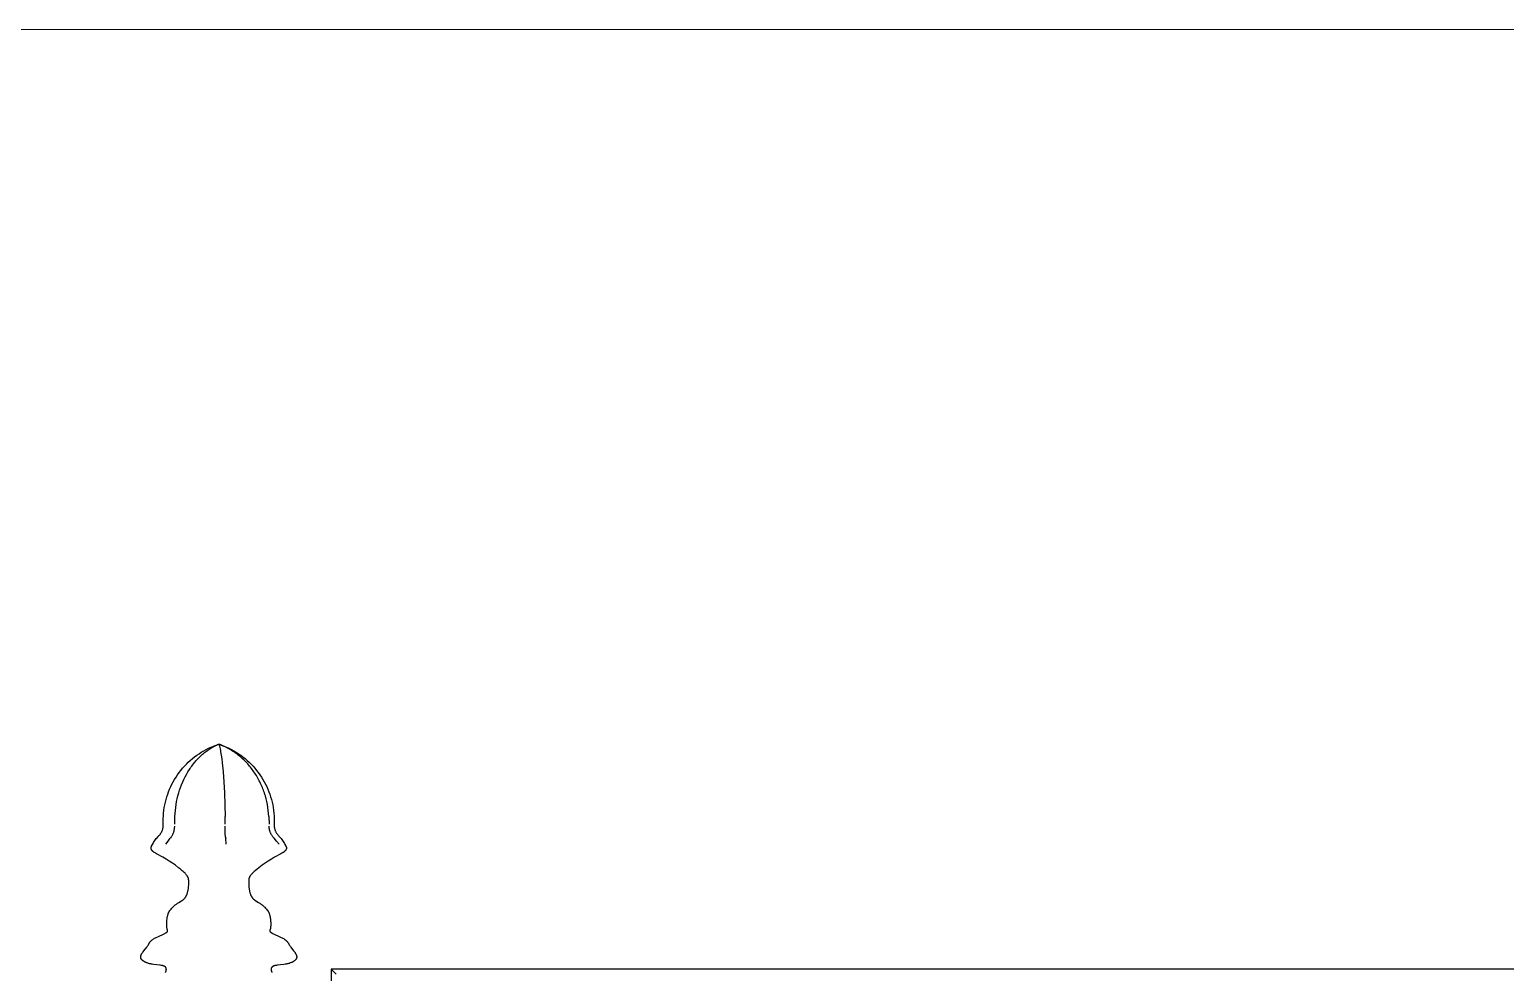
# Model space of a CAD drawing. Header units: millimetres. Extents: x -1576 to 3664, y -445 to 3215.
# Drawn here: x 658 to 1576, y 2629 to 3215 of the extents above; entities that cross this region are included whole.
import ezdxf

# ---------------------------------------------------------------- set-up
doc = ezdxf.new("R2010")
doc.units = ezdxf.units.MM
doc.header["$MEASUREMENT"] = 0
doc.layers.add('Domyślny', color=7, linetype='Continuous', true_color=0x000000)
doc.layers.add('Utwórz2D linie widoczne', color=7, linetype='Continuous', true_color=0x000000)

msp = doc.modelspace()

# ---------------------------------------------------------------- linework, layer by layer
at = {"layer": 'Domyślny', "color": 18, "lineweight": 15, "true_color": 0x000000}
msp.add_line((3659.29, 3215.43), (-1575.68, 3215.43), dxfattribs=at)
at = {"layer": 'Utwórz2D linie widoczne'}
for p, q in [((759.65, 2762.04), (760.99, 2763.11)), ((760.99, 2763.11), (762.36, 2764.13)), ((762.36, 2764.13), (763.76, 2765.1)), ((763, 2761.9), (763.58, 2762.5)), ((763.58, 2762.5), (764.17, 2763.08)), ((763.76, 2765.1), (765.2, 2766.02)), ((764.17, 2763.08), (764.77, 2763.66)), ((764.77, 2763.66), (765.38, 2764.22)), ((765.2, 2766.02), (766.67, 2766.9)), ((765.38, 2764.22), (765.99, 2764.75)), ((765.99, 2764.75), (766.6, 2765.27)), ((766.6, 2765.27), (767.23, 2765.78)), ((766.67, 2766.9), (768.16, 2767.72)), ((767.23, 2765.78), (767.86, 2766.28)), ((767.86, 2766.28), (768.51, 2766.76)), ((768.16, 2767.72), (769.69, 2768.49)), ((768.51, 2766.76), (769.16, 2767.23)), ((769.16, 2767.23), (769.82, 2767.69)), ((769.69, 2768.49), (771.23, 2769.21)), ((769.82, 2767.69), (770.5, 2768.13)), ((770.5, 2768.13), (771.16, 2768.54)), ((771.16, 2768.54), (771.83, 2768.95)), ((771.23, 2769.21), (772.81, 2769.88)), ((771.83, 2768.95), (772.51, 2769.33)), ((772.51, 2769.33), (773.19, 2769.71)), ((772.81, 2769.88), (774.4, 2770.49)), ((773.19, 2769.71), (773.89, 2770.06)), ((773.89, 2770.06), (774.59, 2770.41)), ((774.4, 2770.49), (776.02, 2771.05)), ((774.59, 2770.41), (775.3, 2770.73)), ((775.3, 2770.73), (776.02, 2771.05)), ((776.83, 2770.74), (776.02, 2771.05)), ((776.02, 2771.05), (776.23, 2770.38)), ((776.02, 2771.05), (777.63, 2770.49)), ((776.23, 2770.38), (776.42, 2769.72)), ((776.42, 2769.72), (776.62, 2768.93)), ((776.62, 2768.93), (776.81, 2768.13)), ((776.81, 2768.13), (777.02, 2767.16)), ((777.64, 2770.41), (776.83, 2770.74)), ((777.02, 2767.16), (777.21, 2766.18)), ((777.21, 2766.18), (777.54, 2764.22)), ((777.54, 2764.22), (777.9, 2761.82)), ((777.63, 2770.49), (779.23, 2769.88)), ((778.44, 2770.07), (777.64, 2770.41)), ((779.23, 2769.71), (778.44, 2770.07)), ((779.23, 2769.88), (780.8, 2769.21)), ((780.02, 2769.34), (779.23, 2769.71)), ((780.8, 2768.95), (780.02, 2769.34)), ((780.8, 2769.21), (782.35, 2768.49)), ((781.57, 2768.55), (780.8, 2768.95)), ((782.33, 2768.13), (781.57, 2768.55)), ((783.09, 2767.69), (782.33, 2768.13)), ((782.35, 2768.49), (783.87, 2767.72)), ((783.85, 2767.24), (783.09, 2767.69)), ((784.59, 2766.77), (783.85, 2767.24)), ((783.87, 2767.72), (785.37, 2766.9)), ((785.33, 2766.29), (784.59, 2766.77)), ((786.05, 2765.79), (785.33, 2766.29)), ((785.37, 2766.9), (786.84, 2766.02)), ((786.77, 2765.28), (786.05, 2765.79)), ((787.48, 2764.76), (786.77, 2765.28)), ((786.84, 2766.02), (788.27, 2765.1)), ((788.17, 2764.22), (787.48, 2764.76)), ((788.87, 2763.66), (788.17, 2764.22)), ((788.27, 2765.1), (789.68, 2764.13)), ((789.55, 2763.09), (788.87, 2763.66)), ((790.22, 2762.51), (789.55, 2763.09)), ((789.68, 2764.13), (791.05, 2763.11)), ((790.89, 2761.91), (790.22, 2762.51)), ((791.05, 2763.11), (792.38, 2762.04)), ((750.43, 2752.01), (751.43, 2753.4)), ((751.43, 2753.4), (752.48, 2754.75)), ((752.48, 2754.75), (753.57, 2756.07)), ((753.57, 2756.07), (754.7, 2757.34)), ((754.7, 2757.34), (755.88, 2758.58)), ((755.88, 2758.58), (757.1, 2759.78)), ((755.95, 2752.26), (756.84, 2753.79)), ((756.84, 2753.79), (757.76, 2755.25)), ((757.1, 2759.78), (758.35, 2760.93)), ((757.76, 2755.25), (758.23, 2755.96)), ((758.23, 2755.96), (758.72, 2756.67)), ((758.35, 2760.93), (759.65, 2762.04)), ((758.72, 2756.67), (759.22, 2757.37)), ((759.22, 2757.37), (759.74, 2758.06)), ((759.74, 2758.06), (760.26, 2758.74)), ((760.26, 2758.74), (760.8, 2759.41)), ((760.8, 2759.41), (761.33, 2760.04)), ((761.33, 2760.04), (761.88, 2760.67)), ((761.88, 2760.67), (762.43, 2761.29)), ((762.43, 2761.29), (763, 2761.9)), ((777.9, 2761.82), (778.2, 2759.41)), ((778.2, 2759.41), (778.77, 2753.79)), ((778.77, 2753.79), (779.23, 2747.5)), ((791.54, 2761.3), (790.89, 2761.91)), ((792.17, 2760.68), (791.54, 2761.3)), ((792.8, 2760.05), (792.17, 2760.68)), ((792.38, 2762.04), (793.68, 2760.93)), ((793.42, 2759.41), (792.8, 2760.05)), ((794.03, 2758.74), (793.42, 2759.41)), ((793.68, 2760.93), (794.94, 2759.78)), ((794.63, 2758.07), (794.03, 2758.74)), ((795.21, 2757.38), (794.63, 2758.07)), ((794.94, 2759.78), (796.16, 2758.58)), ((795.78, 2756.68), (795.21, 2757.38)), ((796.34, 2755.97), (795.78, 2756.68)), ((796.16, 2758.58), (797.33, 2757.34)), ((796.89, 2755.26), (796.34, 2755.97)), ((797.42, 2754.53), (796.89, 2755.26)), ((797.33, 2757.34), (798.47, 2756.07)), ((797.94, 2753.79), (797.42, 2754.53)), ((798.45, 2753.04), (797.94, 2753.79)), ((798.95, 2752.27), (798.45, 2753.04)), ((798.47, 2756.07), (799.56, 2754.75)), ((799.56, 2754.75), (800.6, 2753.4)), ((800.6, 2753.4), (801.6, 2752.01)), ((745.49, 2743.06), (746.19, 2744.62)), ((746.19, 2744.62), (746.93, 2746.15)), ((746.93, 2746.15), (747.73, 2747.66)), ((747.73, 2747.66), (748.58, 2749.14)), ((748.58, 2749.14), (749.49, 2750.59)), ((749.49, 2750.59), (750.43, 2752.01)), ((751.68, 2742.41), (752.27, 2744.13)), ((752.27, 2744.13), (752.91, 2745.83)), ((752.91, 2745.83), (753.6, 2747.5)), ((753.6, 2747.5), (754.33, 2749.12)), ((754.33, 2749.12), (755.12, 2750.7)), ((755.12, 2750.7), (755.95, 2752.26)), ((779.23, 2747.5), (779.58, 2740.68)), ((799.44, 2751.5), (798.95, 2752.27)), ((799.91, 2750.71), (799.44, 2751.5)), ((800.36, 2749.92), (799.91, 2750.71)), ((800.81, 2749.13), (800.36, 2749.92)), ((801.23, 2748.32), (800.81, 2749.13)), ((801.65, 2747.5), (801.23, 2748.32)), ((801.6, 2752.01), (802.55, 2750.59)), ((802.05, 2746.67), (801.65, 2747.5)), ((802.44, 2745.84), (802.05, 2746.67)), ((802.81, 2744.99), (802.44, 2745.84)), ((802.55, 2750.59), (803.45, 2749.14)), ((803.17, 2744.14), (802.81, 2744.99)), ((803.51, 2743.28), (803.17, 2744.14)), ((803.45, 2749.14), (804.3, 2747.66)), ((804.3, 2747.66), (805.1, 2746.15)), ((805.1, 2746.15), (805.85, 2744.62)), ((805.85, 2744.62), (806.54, 2743.06)), ((742.48, 2733.28), (742.84, 2734.95)), ((742.84, 2734.95), (743.26, 2736.6)), ((743.26, 2736.6), (743.74, 2738.24)), ((743.74, 2738.24), (744.27, 2739.87)), ((744.27, 2739.87), (744.85, 2741.47)), ((744.85, 2741.47), (745.49, 2743.06)), ((749.54, 2733.48), (749.86, 2735.3)), ((749.86, 2735.3), (750.24, 2737.11)), ((750.24, 2737.11), (750.66, 2738.9)), ((750.66, 2738.9), (751.15, 2740.68)), ((751.15, 2740.68), (751.68, 2742.41)), ((779.58, 2740.68), (779.82, 2733.37)), ((803.84, 2742.42), (803.51, 2743.28)), ((804.15, 2741.55), (803.84, 2742.42)), ((804.45, 2740.68), (804.15, 2741.55)), ((804.74, 2739.79), (804.45, 2740.68)), ((805, 2738.91), (804.74, 2739.79)), ((805.49, 2737.11), (805, 2738.91)), ((805.92, 2735.31), (805.49, 2737.11)), ((806.29, 2733.48), (805.92, 2735.31)), ((806.54, 2743.06), (807.18, 2741.47)), ((807.18, 2741.47), (807.77, 2739.87)), ((807.77, 2739.87), (808.3, 2738.24)), ((808.3, 2738.24), (808.77, 2736.6)), ((808.77, 2736.6), (809.19, 2734.95)), ((809.19, 2734.95), (809.56, 2733.28)), ((741.53, 2724.8), (741.6, 2726.51)), ((741.6, 2726.51), (741.74, 2728.21)), ((741.74, 2728.21), (741.93, 2729.91)), ((741.93, 2729.91), (742.17, 2731.6)), ((742.17, 2731.6), (742.48, 2733.28)), ((748.66, 2721.36), (748.82, 2726.06)), ((748.82, 2726.06), (748.92, 2727.93)), ((748.92, 2727.93), (749.07, 2729.79)), ((749.07, 2729.79), (749.28, 2731.64)), ((749.28, 2731.64), (749.54, 2733.48)), ((779.82, 2733.37), (779.92, 2726.06)), ((779.94, 2721.36), (779.92, 2726.06)), ((806.59, 2731.64), (806.29, 2733.48)), ((806.83, 2729.79), (806.59, 2731.64)), ((807, 2727.93), (806.83, 2729.79)), ((807.12, 2726.06), (807, 2727.93)), ((807.12, 2726.06), (807.29, 2721.36)), ((809.56, 2733.28), (809.86, 2731.6)), ((809.86, 2731.6), (810.11, 2729.91)), ((810.11, 2729.91), (810.3, 2728.21)), ((810.3, 2728.21), (810.43, 2726.51)), ((810.43, 2726.51), (810.5, 2724.8)), ((740.26, 2716.01), (740.42, 2716.31)), ((740.42, 2716.31), (740.57, 2716.61)), ((740.57, 2716.61), (740.71, 2716.91)), ((740.71, 2716.91), (740.84, 2717.22)), ((740.84, 2717.22), (740.96, 2717.53)), ((740.96, 2717.53), (741.07, 2717.85)), ((741.07, 2717.85), (741.17, 2718.17)), ((741.17, 2718.17), (741.26, 2718.49)), ((741.26, 2718.49), (741.34, 2718.82)), ((741.34, 2718.82), (741.4, 2719.14)), ((741.4, 2719.14), (741.46, 2719.47)), ((741.46, 2719.47), (741.5, 2719.81)), ((741.5, 2719.81), (741.53, 2720.14)), ((741.52, 2723.09), (741.53, 2724.8)), ((741.56, 2721.39), (741.52, 2723.09)), ((741.53, 2720.14), (741.56, 2720.45)), ((741.57, 2721.08), (741.56, 2721.39)), ((741.56, 2720.45), (741.57, 2720.76)), ((741.57, 2720.76), (741.57, 2721.08)), ((747.87, 2715.92), (748.01, 2716.28)), ((748.01, 2716.28), (748.12, 2716.64)), ((748.12, 2716.64), (748.23, 2717.01)), ((748.23, 2717.01), (748.33, 2717.38)), ((748.33, 2717.38), (748.41, 2717.76)), ((748.41, 2717.76), (748.48, 2718.14)), ((748.48, 2718.14), (748.54, 2718.51)), ((748.54, 2718.51), (748.58, 2718.9)), ((748.58, 2718.9), (748.61, 2719.28)), ((748.61, 2719.28), (748.63, 2719.66)), ((748.63, 2719.66), (748.64, 2720.05)), ((779.97, 2717.77), (779.94, 2720.05)), ((780.08, 2715.5), (779.97, 2717.77)), ((807.33, 2719.69), (807.32, 2720.05)), ((807.35, 2719.34), (807.33, 2719.69)), ((807.38, 2718.99), (807.35, 2719.34)), ((807.43, 2718.64), (807.38, 2718.99)), ((807.48, 2718.29), (807.43, 2718.64)), ((807.55, 2717.94), (807.48, 2718.29)), ((807.63, 2717.59), (807.55, 2717.94)), ((807.72, 2717.25), (807.63, 2717.59)), ((807.82, 2716.91), (807.72, 2717.25)), ((807.93, 2716.58), (807.82, 2716.91)), ((808.06, 2716.25), (807.93, 2716.58)), ((808.19, 2715.92), (808.06, 2716.25)), ((810.52, 2723.09), (810.47, 2721.39)), ((810.47, 2721.39), (810.47, 2721.08)), ((810.47, 2721.08), (810.47, 2720.76)), ((810.47, 2720.76), (810.48, 2720.45)), ((810.48, 2720.45), (810.5, 2720.14)), ((810.5, 2724.8), (810.52, 2723.09)), ((810.5, 2720.14), (810.53, 2719.81)), ((810.53, 2719.81), (810.58, 2719.47)), ((810.58, 2719.47), (810.63, 2719.14)), ((810.63, 2719.14), (810.7, 2718.82)), ((810.7, 2718.82), (810.78, 2718.49)), ((810.78, 2718.49), (810.86, 2718.17)), ((810.86, 2718.17), (810.96, 2717.85)), ((810.96, 2717.85), (811.07, 2717.53)), ((811.07, 2717.53), (811.19, 2717.22)), ((811.19, 2717.22), (811.32, 2716.91)), ((811.32, 2716.91), (811.46, 2716.61)), ((811.46, 2716.61), (811.62, 2716.31)), ((811.62, 2716.31), (811.78, 2716.01)), ((734, 2706.97), (734.02, 2707.05)), ((734.02, 2707.05), (734.05, 2707.13)), ((734.05, 2707.13), (734.07, 2707.21)), ((734.07, 2707.21), (734.1, 2707.28)), ((734.1, 2707.28), (734.13, 2707.36)), ((734.13, 2707.36), (734.17, 2707.44)), ((734.17, 2707.44), (734.2, 2707.51)), ((734.2, 2707.51), (734.24, 2707.59)), ((734.24, 2707.59), (734.28, 2707.67)), ((734.28, 2707.67), (734.82, 2708.67)), ((734.82, 2708.67), (735.16, 2709.31)), ((735.16, 2709.31), (735.52, 2709.93)), ((735.52, 2709.93), (735.91, 2710.54)), ((735.91, 2710.54), (736.32, 2711.14)), ((736.32, 2711.14), (736.74, 2711.72)), ((736.74, 2711.72), (737.19, 2712.29)), ((737.19, 2712.29), (737.65, 2712.84)), ((737.65, 2712.84), (738.13, 2713.37)), ((738.13, 2713.37), (738.64, 2713.89)), ((738.64, 2713.89), (738.87, 2714.13)), ((738.87, 2714.13), (739.09, 2714.38)), ((739.09, 2714.38), (739.31, 2714.63)), ((739.31, 2714.63), (739.52, 2714.9)), ((739.52, 2714.9), (739.72, 2715.17)), ((739.72, 2715.17), (739.91, 2715.44)), ((739.91, 2715.44), (740.09, 2715.72)), ((740.09, 2715.72), (740.26, 2716.01)), ((743.19, 2708.78), (744.55, 2710.63)), ((744.55, 2710.63), (745.88, 2712.5)), ((746.14, 2712.87), (745.88, 2712.5)), ((746.41, 2713.23), (746.14, 2712.87)), ((746.41, 2713.23), (746.63, 2713.54)), ((746.63, 2713.54), (746.84, 2713.86)), ((746.84, 2713.86), (747.04, 2714.19)), ((747.04, 2714.19), (747.23, 2714.52)), ((747.23, 2714.52), (747.41, 2714.86)), ((747.41, 2714.86), (747.58, 2715.21)), ((747.58, 2715.21), (747.73, 2715.56)), ((747.73, 2715.56), (747.87, 2715.92)), ((780.26, 2713.23), (780.08, 2715.5)), ((780.26, 2713.23), (780.34, 2712.5)), ((780.73, 2708.78), (780.34, 2712.5)), ((808.34, 2715.6), (808.19, 2715.92)), ((808.49, 2715.28), (808.34, 2715.6)), ((808.66, 2714.97), (808.49, 2715.28)), ((808.84, 2714.66), (808.66, 2714.97)), ((809.03, 2714.36), (808.84, 2714.66)), ((809.22, 2714.07), (809.03, 2714.36)), ((809.43, 2713.78), (809.22, 2714.07)), ((809.65, 2713.5), (809.43, 2713.78)), ((809.87, 2713.23), (809.65, 2713.5)), ((809.87, 2713.23), (810.18, 2712.87)), ((810.18, 2712.87), (810.48, 2712.5)), ((812, 2710.63), (810.48, 2712.5)), ((811.78, 2716.01), (811.95, 2715.72)), ((811.95, 2715.72), (812.13, 2715.44)), ((813.55, 2708.78), (812, 2710.63)), ((812.13, 2715.44), (812.32, 2715.17)), ((812.32, 2715.17), (812.52, 2714.9)), ((812.52, 2714.9), (812.72, 2714.63)), ((812.72, 2714.63), (812.94, 2714.38)), ((812.94, 2714.38), (813.16, 2714.13)), ((813.16, 2714.13), (813.4, 2713.89)), ((813.4, 2713.89), (813.9, 2713.37)), ((813.9, 2713.37), (814.38, 2712.84)), ((814.38, 2712.84), (814.85, 2712.29)), ((814.85, 2712.29), (815.29, 2711.72)), ((815.29, 2711.72), (815.72, 2711.14)), ((815.72, 2711.14), (816.12, 2710.54)), ((816.12, 2710.54), (816.51, 2709.93)), ((816.51, 2709.93), (816.87, 2709.31)), ((816.87, 2709.31), (817.21, 2708.67)), ((817.21, 2708.67), (817.75, 2707.67)), ((817.75, 2707.67), (817.79, 2707.59)), ((817.79, 2707.59), (817.83, 2707.51)), ((817.83, 2707.51), (817.87, 2707.44)), ((817.87, 2707.44), (817.9, 2707.36)), ((817.9, 2707.36), (817.93, 2707.28)), ((817.93, 2707.28), (817.96, 2707.21)), ((817.96, 2707.21), (817.99, 2707.13)), ((817.99, 2707.13), (818.01, 2707.05)), ((818.01, 2707.05), (818.03, 2706.97)), ((733.94, 2706.58), (733.95, 2706.62)), ((733.94, 2706.54), (733.94, 2706.58)), ((733.94, 2706.51), (733.94, 2706.54)), ((733.94, 2706.47), (733.94, 2706.51)), ((733.94, 2706.43), (733.94, 2706.47)), ((733.94, 2706.38), (733.94, 2706.43)), ((733.94, 2706.34), (733.94, 2706.38)), ((733.95, 2706.3), (733.94, 2706.34)), ((733.95, 2706.7), (733.96, 2706.74)), ((733.95, 2706.66), (733.95, 2706.7)), ((733.95, 2706.62), (733.95, 2706.66)), ((733.95, 2706.26), (733.95, 2706.3)), ((733.95, 2706.21), (733.95, 2706.26)), ((733.96, 2706.17), (733.95, 2706.21)), ((733.96, 2706.78), (733.97, 2706.82)), ((733.96, 2706.74), (733.96, 2706.78)), ((733.97, 2706.13), (733.96, 2706.17)), ((733.97, 2706.82), (733.98, 2706.86)), ((733.97, 2706.09), (733.97, 2706.13)), ((733.98, 2706.04), (733.97, 2706.09)), ((733.98, 2706.86), (733.99, 2706.9)), ((733.99, 2706), (733.98, 2706.04)), ((733.99, 2706.9), (734, 2706.97)), ((734, 2705.96), (733.99, 2706)), ((734.01, 2705.91), (734, 2705.96)), ((734.03, 2705.87), (734.01, 2705.91)), ((734.04, 2705.83), (734.03, 2705.87)), ((734.05, 2705.79), (734.04, 2705.83)), ((734.07, 2705.74), (734.05, 2705.79)), ((734.08, 2705.7), (734.07, 2705.74)), ((734.1, 2705.66), (734.08, 2705.7)), ((734.12, 2705.61), (734.1, 2705.66)), ((734.14, 2705.57), (734.12, 2705.61)), ((734.16, 2705.53), (734.14, 2705.57)), ((734.18, 2705.48), (734.16, 2705.53)), ((734.2, 2705.44), (734.18, 2705.48)), ((734.23, 2705.39), (734.2, 2705.44)), ((734.25, 2705.35), (734.23, 2705.39)), ((734.28, 2705.31), (734.25, 2705.35)), ((734.33, 2705.22), (734.28, 2705.31)), ((734.39, 2705.13), (734.33, 2705.22)), ((734.45, 2705.04), (734.39, 2705.13)), ((734.52, 2704.95), (734.45, 2705.04)), ((734.6, 2704.86), (734.52, 2704.95)), ((734.67, 2704.77), (734.6, 2704.86)), ((734.75, 2704.68), (734.67, 2704.77)), ((734.84, 2704.59), (734.75, 2704.68)), ((734.93, 2704.5), (734.84, 2704.59)), ((735.03, 2704.41), (734.93, 2704.5)), ((735.13, 2704.32), (735.03, 2704.41)), ((735.24, 2704.23), (735.13, 2704.32)), ((735.35, 2704.13), (735.24, 2704.23)), ((735.46, 2704.04), (735.35, 2704.13)), ((735.58, 2703.95), (735.46, 2704.04)), ((735.84, 2703.76), (735.58, 2703.95)), ((736.12, 2703.57), (735.84, 2703.76)), ((736.42, 2703.39), (736.12, 2703.57)), ((736.74, 2703.19), (736.42, 2703.39)), ((737.43, 2702.81), (736.74, 2703.19)), ((741.29, 2700.72), (737.43, 2702.81)), ((743.25, 2699.56), (741.29, 2700.72)), ((745.25, 2698.31), (743.25, 2699.56)), ((747.22, 2697), (745.25, 2698.31)), ((806.79, 2698.31), (804.82, 2697)), ((808.78, 2699.56), (806.79, 2698.31)), ((810.74, 2700.72), (808.78, 2699.56)), ((814.6, 2702.81), (810.74, 2700.72)), ((815.29, 2703.19), (814.6, 2702.81)), ((815.61, 2703.39), (815.29, 2703.19)), ((815.91, 2703.57), (815.61, 2703.39)), ((816.19, 2703.76), (815.91, 2703.57)), ((816.45, 2703.95), (816.19, 2703.76)), ((816.57, 2704.04), (816.45, 2703.95)), ((816.69, 2704.13), (816.57, 2704.04)), ((816.8, 2704.23), (816.69, 2704.13)), ((816.9, 2704.32), (816.8, 2704.23)), ((817, 2704.41), (816.9, 2704.32)), ((817.1, 2704.5), (817, 2704.41)), ((817.19, 2704.59), (817.1, 2704.5)), ((817.28, 2704.68), (817.19, 2704.59)), ((817.36, 2704.77), (817.28, 2704.68)), ((817.44, 2704.86), (817.36, 2704.77)), ((817.51, 2704.95), (817.44, 2704.86)), ((817.58, 2705.04), (817.51, 2704.95)), ((817.64, 2705.13), (817.58, 2705.04)), ((817.7, 2705.22), (817.64, 2705.13)), ((817.76, 2705.31), (817.7, 2705.22)), ((817.78, 2705.35), (817.76, 2705.31)), ((817.81, 2705.39), (817.78, 2705.35)), ((817.83, 2705.44), (817.81, 2705.39)), ((817.85, 2705.48), (817.83, 2705.44)), ((817.87, 2705.53), (817.85, 2705.48)), ((817.89, 2705.57), (817.87, 2705.53)), ((817.91, 2705.61), (817.89, 2705.57)), ((817.93, 2705.66), (817.91, 2705.61)), ((817.95, 2705.7), (817.93, 2705.66)), ((817.96, 2705.74), (817.95, 2705.7)), ((817.98, 2705.79), (817.96, 2705.74)), ((817.99, 2705.83), (817.98, 2705.79)), ((818.01, 2705.87), (817.99, 2705.83)), ((818.02, 2705.91), (818.01, 2705.87)), ((818.03, 2705.96), (818.02, 2705.91)), ((818.03, 2706.97), (818.05, 2706.9)), ((818.04, 2706), (818.03, 2705.96)), ((818.05, 2706.04), (818.04, 2706)), ((818.05, 2706.9), (818.05, 2706.86)), ((818.05, 2706.86), (818.06, 2706.82)), ((818.06, 2706.09), (818.05, 2706.04)), ((818.06, 2706.82), (818.07, 2706.78)), ((818.07, 2706.13), (818.06, 2706.09)), ((818.07, 2706.78), (818.07, 2706.74)), ((818.07, 2706.74), (818.08, 2706.7)), ((818.08, 2706.21), (818.07, 2706.17)), ((818.07, 2706.17), (818.07, 2706.13)), ((818.08, 2706.7), (818.08, 2706.66)), ((818.08, 2706.66), (818.09, 2706.62)), ((818.09, 2706.3), (818.08, 2706.26)), ((818.08, 2706.26), (818.08, 2706.21)), ((818.09, 2706.62), (818.09, 2706.58)), ((818.09, 2706.58), (818.09, 2706.54)), ((818.09, 2706.54), (818.09, 2706.51)), ((818.09, 2706.51), (818.09, 2706.47)), ((818.09, 2706.47), (818.09, 2706.43)), ((818.09, 2706.43), (818.09, 2706.38)), ((818.09, 2706.38), (818.09, 2706.34)), ((818.09, 2706.34), (818.09, 2706.3)), ((749.1, 2695.68), (747.22, 2697)), ((751.03, 2694.22), (749.1, 2695.68)), ((752.19, 2693.3), (751.03, 2694.22)), ((753.37, 2692.29), (752.19, 2693.3)), ((753.95, 2691.77), (753.37, 2692.29)), ((754.52, 2691.24), (753.95, 2691.77)), ((755.05, 2690.71), (754.52, 2691.24)), ((755.3, 2690.44), (755.05, 2690.71)), ((755.54, 2690.18), (755.3, 2690.44)), ((755.77, 2689.92), (755.54, 2690.18)), ((755.99, 2689.66), (755.77, 2689.92)), ((756.2, 2689.4), (755.99, 2689.66)), ((756.39, 2689.14), (756.2, 2689.4)), ((756.48, 2689.02), (756.39, 2689.14)), ((756.56, 2688.89), (756.48, 2689.02)), ((756.64, 2688.77), (756.56, 2688.89)), ((756.72, 2688.64), (756.64, 2688.77)), ((795.39, 2688.77), (795.32, 2688.64)), ((795.47, 2688.89), (795.39, 2688.77)), ((795.56, 2689.02), (795.47, 2688.89)), ((795.65, 2689.14), (795.56, 2689.02)), ((795.84, 2689.4), (795.65, 2689.14)), ((796.04, 2689.66), (795.84, 2689.4)), ((796.26, 2689.92), (796.04, 2689.66)), ((796.49, 2690.18), (796.26, 2689.92)), ((796.73, 2690.44), (796.49, 2690.18)), ((796.99, 2690.71), (796.73, 2690.44)), ((797.52, 2691.24), (796.99, 2690.71)), ((798.08, 2691.77), (797.52, 2691.24)), ((798.66, 2692.29), (798.08, 2691.77)), ((799.84, 2693.3), (798.66, 2692.29)), ((801, 2694.22), (799.84, 2693.3)), ((802.94, 2695.68), (801, 2694.22)), ((804.82, 2697), (802.94, 2695.68)), ((756.79, 2688.52), (756.72, 2688.64)), ((756.85, 2688.4), (756.79, 2688.52)), ((756.8, 2679.36), (756.9, 2679.77)), ((756.92, 2688.28), (756.85, 2688.4)), ((756.9, 2679.77), (756.98, 2680.18)), ((756.97, 2688.16), (756.92, 2688.28)), ((757, 2688.1), (756.97, 2688.16)), ((756.98, 2680.18), (757.05, 2680.59)), ((757.03, 2688.04), (757, 2688.1)), ((757.06, 2687.97), (757.03, 2688.04)), ((757.05, 2680.59), (757.12, 2681)), ((757.08, 2687.91), (757.06, 2687.97)), ((757.1, 2687.85), (757.08, 2687.91)), ((757.13, 2687.79), (757.1, 2687.85)), ((757.12, 2681), (757.17, 2681.41)), ((757.15, 2687.73), (757.13, 2687.79)), ((757.16, 2687.66), (757.15, 2687.73)), ((757.18, 2687.6), (757.16, 2687.66)), ((757.17, 2681.41), (757.22, 2681.81)), ((757.2, 2687.54), (757.18, 2687.6)), ((757.21, 2687.48), (757.2, 2687.54)), ((757.23, 2687.41), (757.21, 2687.48)), ((757.22, 2681.81), (757.29, 2682.61)), ((757.25, 2687.29), (757.23, 2687.41)), ((757.28, 2687.16), (757.25, 2687.29)), ((757.29, 2687.03), (757.28, 2687.16)), ((757.31, 2686.89), (757.29, 2687.03)), ((757.29, 2682.61), (757.34, 2683.37)), ((757.32, 2686.75), (757.31, 2686.89)), ((757.33, 2686.61), (757.32, 2686.75)), ((757.35, 2686.3), (757.33, 2686.61)), ((757.34, 2683.37), (757.36, 2684.1)), ((757.36, 2685.97), (757.35, 2686.3)), ((757.37, 2684.78), (757.36, 2685.97)), ((757.36, 2684.1), (757.37, 2684.78)), ((794.68, 2685.97), (794.66, 2684.78)), ((794.66, 2684.78), (794.67, 2684.1)), ((794.67, 2684.1), (794.7, 2683.37)), ((794.69, 2686.3), (794.68, 2685.97)), ((794.7, 2686.61), (794.69, 2686.3)), ((794.71, 2686.75), (794.7, 2686.61)), ((794.7, 2683.37), (794.74, 2682.61)), ((794.72, 2686.89), (794.71, 2686.75)), ((794.74, 2687.03), (794.72, 2686.89)), ((794.76, 2687.16), (794.74, 2687.03)), ((794.74, 2682.61), (794.82, 2681.81)), ((794.78, 2687.29), (794.76, 2687.16)), ((794.8, 2687.41), (794.78, 2687.29)), ((794.82, 2687.48), (794.8, 2687.41)), ((794.83, 2687.54), (794.82, 2687.48)), ((794.82, 2681.81), (794.86, 2681.41)), ((794.85, 2687.6), (794.83, 2687.54)), ((794.87, 2687.66), (794.85, 2687.6)), ((794.86, 2681.41), (794.92, 2681)), ((794.89, 2687.73), (794.87, 2687.66)), ((794.91, 2687.79), (794.89, 2687.73)), ((794.93, 2687.85), (794.91, 2687.79)), ((794.92, 2681), (794.98, 2680.59)), ((794.95, 2687.91), (794.93, 2687.85)), ((794.98, 2687.97), (794.95, 2687.91)), ((795, 2688.04), (794.98, 2687.97)), ((794.98, 2680.59), (795.06, 2680.18)), ((795.03, 2688.1), (795, 2688.04)), ((795.06, 2688.16), (795.03, 2688.1)), ((795.12, 2688.28), (795.06, 2688.16)), ((795.06, 2680.18), (795.14, 2679.77)), ((795.18, 2688.4), (795.12, 2688.28)), ((795.14, 2679.77), (795.23, 2679.36)), ((795.25, 2688.52), (795.18, 2688.4)), ((795.32, 2688.64), (795.25, 2688.52)), ((747.98, 2670.18), (748.28, 2670.45)), ((748.28, 2670.45), (748.61, 2670.73)), ((748.61, 2670.73), (748.96, 2671.02)), ((748.96, 2671.02), (749.32, 2671.3)), ((749.32, 2671.3), (749.69, 2671.57)), ((749.69, 2671.57), (750.06, 2671.83)), ((750.06, 2671.83), (750.44, 2672.09)), ((750.44, 2672.09), (750.82, 2672.33)), ((750.82, 2672.33), (751.21, 2672.57)), ((751.21, 2672.57), (752.87, 2673.53)), ((752.87, 2673.53), (753.19, 2673.74)), ((753.19, 2673.74), (753.35, 2673.84)), ((753.35, 2673.84), (753.51, 2673.95)), ((753.51, 2673.95), (753.66, 2674.06)), ((753.66, 2674.06), (753.82, 2674.17)), ((753.82, 2674.17), (753.96, 2674.29)), ((753.96, 2674.29), (754.11, 2674.41)), ((754.11, 2674.41), (754.26, 2674.54)), ((754.26, 2674.54), (754.4, 2674.68)), ((754.4, 2674.68), (754.54, 2674.82)), ((754.54, 2674.82), (754.68, 2674.97)), ((754.68, 2674.97), (754.81, 2675.12)), ((754.81, 2675.12), (754.94, 2675.27)), ((754.94, 2675.27), (755.06, 2675.43)), ((755.06, 2675.43), (755.18, 2675.59)), ((755.18, 2675.59), (755.3, 2675.76)), ((755.3, 2675.76), (755.41, 2675.92)), ((755.41, 2675.92), (755.52, 2676.1)), ((755.52, 2676.1), (755.62, 2676.27)), ((755.62, 2676.27), (755.72, 2676.45)), ((755.72, 2676.45), (755.82, 2676.63)), ((755.82, 2676.63), (755.91, 2676.81)), ((755.91, 2676.81), (756, 2677)), ((756, 2677), (756.08, 2677.18)), ((756.08, 2677.18), (756.16, 2677.37)), ((756.16, 2677.37), (756.24, 2677.57)), ((756.24, 2677.57), (756.32, 2677.76)), ((756.32, 2677.76), (756.45, 2678.15)), ((756.45, 2678.15), (756.58, 2678.55)), ((756.58, 2678.55), (756.7, 2678.96)), ((756.7, 2678.96), (756.8, 2679.36)), ((795.23, 2679.36), (795.34, 2678.96)), ((795.34, 2678.96), (795.45, 2678.55)), ((795.45, 2678.55), (795.58, 2678.15)), ((795.58, 2678.15), (795.72, 2677.76)), ((795.72, 2677.76), (795.79, 2677.57)), ((795.79, 2677.57), (795.87, 2677.37)), ((795.87, 2677.37), (795.95, 2677.18)), ((795.95, 2677.18), (796.04, 2677)), ((796.04, 2677), (796.13, 2676.81)), ((796.13, 2676.81), (796.22, 2676.63)), ((796.22, 2676.63), (796.31, 2676.45)), ((796.31, 2676.45), (796.41, 2676.27)), ((796.41, 2676.27), (796.52, 2676.1)), ((796.52, 2676.1), (796.62, 2675.92)), ((796.62, 2675.92), (796.74, 2675.76)), ((796.74, 2675.76), (796.85, 2675.59)), ((796.85, 2675.59), (796.97, 2675.43)), ((796.97, 2675.43), (797.09, 2675.27)), ((797.09, 2675.27), (797.22, 2675.12)), ((797.22, 2675.12), (797.35, 2674.97)), ((797.35, 2674.97), (797.49, 2674.82)), ((797.49, 2674.82), (797.63, 2674.68)), ((797.63, 2674.68), (797.78, 2674.54)), ((797.78, 2674.54), (797.93, 2674.41)), ((797.93, 2674.41), (798.07, 2674.29)), ((798.07, 2674.29), (798.22, 2674.17)), ((798.22, 2674.17), (798.37, 2674.06)), ((798.37, 2674.06), (798.52, 2673.95)), ((798.52, 2673.95), (798.68, 2673.84)), ((798.68, 2673.84), (798.84, 2673.74)), ((798.84, 2673.74), (799.16, 2673.53)), ((799.16, 2673.53), (800.83, 2672.57)), ((800.83, 2672.57), (801.21, 2672.33)), ((801.21, 2672.33), (801.6, 2672.09)), ((801.6, 2672.09), (801.98, 2671.83)), ((801.98, 2671.83), (802.35, 2671.57)), ((802.35, 2671.57), (802.71, 2671.3)), ((802.71, 2671.3), (803.07, 2671.02)), ((803.07, 2671.02), (803.43, 2670.73)), ((803.43, 2670.73), (803.75, 2670.45)), ((803.75, 2670.45), (804.05, 2670.18)), ((743.73, 2661), (743.79, 2661.68)), ((743.79, 2661.68), (743.87, 2662.33)), ((743.87, 2662.33), (743.98, 2663.04)), ((743.98, 2663.04), (744.04, 2663.41)), ((744.04, 2663.41), (744.12, 2663.78)), ((744.12, 2663.78), (744.2, 2664.15)), ((744.2, 2664.15), (744.29, 2664.53)), ((744.29, 2664.53), (744.39, 2664.9)), ((744.39, 2664.9), (744.5, 2665.27)), ((744.5, 2665.27), (744.62, 2665.63)), ((744.62, 2665.63), (744.68, 2665.81)), ((744.68, 2665.81), (744.75, 2665.98)), ((744.75, 2665.98), (744.81, 2666.16)), ((744.81, 2666.16), (744.89, 2666.32)), ((744.89, 2666.32), (744.96, 2666.49)), ((744.96, 2666.49), (745.04, 2666.65)), ((745.04, 2666.65), (745.12, 2666.81)), ((745.12, 2666.81), (745.2, 2666.96)), ((745.2, 2666.96), (745.28, 2667.1)), ((745.28, 2667.1), (745.37, 2667.25)), ((745.37, 2667.25), (745.42, 2667.33)), ((745.42, 2667.33), (745.48, 2667.4)), ((745.48, 2667.4), (745.53, 2667.48)), ((745.53, 2667.48), (745.59, 2667.56)), ((745.59, 2667.56), (745.7, 2667.7)), ((745.7, 2667.7), (745.82, 2667.85)), ((745.82, 2667.85), (746.37, 2668.47)), ((746.37, 2668.47), (746.92, 2669.09)), ((746.92, 2669.09), (747.44, 2669.65)), ((747.44, 2669.65), (747.7, 2669.91)), ((747.7, 2669.91), (747.98, 2670.18)), ((804.05, 2670.18), (804.33, 2669.91)), ((804.33, 2669.91), (804.59, 2669.65)), ((804.59, 2669.65), (805.11, 2669.09)), ((805.11, 2669.09), (805.67, 2668.47)), ((805.67, 2668.47), (806.21, 2667.85)), ((806.21, 2667.85), (806.33, 2667.7)), ((806.33, 2667.7), (806.45, 2667.56)), ((806.45, 2667.56), (806.5, 2667.48)), ((806.5, 2667.48), (806.56, 2667.4)), ((806.56, 2667.4), (806.61, 2667.33)), ((806.61, 2667.33), (806.66, 2667.25)), ((806.66, 2667.25), (806.75, 2667.1)), ((806.75, 2667.1), (806.84, 2666.96)), ((806.84, 2666.96), (806.92, 2666.81)), ((806.92, 2666.81), (807, 2666.65)), ((807, 2666.65), (807.07, 2666.49)), ((807.07, 2666.49), (807.15, 2666.32)), ((807.15, 2666.32), (807.22, 2666.16)), ((807.22, 2666.16), (807.29, 2665.98)), ((807.29, 2665.98), (807.35, 2665.81)), ((807.35, 2665.81), (807.42, 2665.63)), ((807.42, 2665.63), (807.53, 2665.27)), ((807.53, 2665.27), (807.64, 2664.9)), ((807.64, 2664.9), (807.74, 2664.53)), ((807.74, 2664.53), (807.83, 2664.15)), ((807.83, 2664.15), (807.92, 2663.78)), ((807.92, 2663.78), (807.99, 2663.41)), ((807.99, 2663.41), (808.05, 2663.04)), ((808.05, 2663.04), (808.16, 2662.33)), ((808.16, 2662.33), (808.24, 2661.68)), ((808.24, 2661.68), (808.3, 2661)), ((738.07, 2651.32), (742.06, 2653.13)), ((742.06, 2653.13), (742.53, 2653.36)), ((742.53, 2653.36), (742.78, 2653.49)), ((742.78, 2653.49), (743.01, 2653.62)), ((743.01, 2653.62), (743.22, 2653.74)), ((743.22, 2653.74), (743.31, 2653.8)), ((743.31, 2653.8), (743.41, 2653.86)), ((743.41, 2653.86), (743.48, 2653.91)), ((743.48, 2653.91), (743.55, 2653.95)), ((743.55, 2653.95), (743.62, 2654)), ((743.62, 2654), (743.69, 2654.05)), ((743.67, 2659.51), (743.69, 2660.27)), ((743.67, 2659.12), (743.67, 2659.51)), ((743.68, 2658.73), (743.67, 2659.12)), ((743.69, 2658.34), (743.68, 2658.73)), ((743.69, 2660.27), (743.73, 2661)), ((743.72, 2657.95), (743.69, 2658.34)), ((743.69, 2654.05), (743.75, 2654.1)), ((743.75, 2657.57), (743.72, 2657.95)), ((743.79, 2657.19), (743.75, 2657.57)), ((743.75, 2654.1), (743.81, 2654.15)), ((743.84, 2656.82), (743.79, 2657.19)), ((743.81, 2654.15), (743.84, 2654.18)), ((743.9, 2656.46), (743.84, 2656.82)), ((743.84, 2654.18), (743.87, 2654.21)), ((743.87, 2654.21), (743.9, 2654.23)), ((743.94, 2656.29), (743.9, 2656.46)), ((743.9, 2654.23), (743.93, 2654.26)), ((743.93, 2654.26), (743.95, 2654.28)), ((743.98, 2656.12), (743.94, 2656.29)), ((743.95, 2654.28), (743.97, 2654.31)), ((743.97, 2654.31), (743.99, 2654.33)), ((744.02, 2655.95), (743.98, 2656.12)), ((743.99, 2654.33), (744.01, 2654.36)), ((744.01, 2654.36), (744.03, 2654.38)), ((744.18, 2655.38), (744.02, 2655.95)), ((744.03, 2654.38), (744.05, 2654.4)), ((744.05, 2654.4), (744.07, 2654.43)), ((744.07, 2654.43), (744.08, 2654.45)), ((744.08, 2654.45), (744.1, 2654.47)), ((744.1, 2654.47), (744.11, 2654.5)), ((744.11, 2654.5), (744.13, 2654.52)), ((744.13, 2654.52), (744.14, 2654.54)), ((744.14, 2654.54), (744.15, 2654.56)), ((744.15, 2654.56), (744.16, 2654.59)), ((744.16, 2654.59), (744.17, 2654.61)), ((744.17, 2654.61), (744.18, 2654.63)), ((744.2, 2655.28), (744.18, 2655.38)), ((744.18, 2654.63), (744.19, 2654.66)), ((744.19, 2654.66), (744.2, 2654.68)), ((744.21, 2655.24), (744.2, 2655.28)), ((744.2, 2654.68), (744.21, 2654.7)), ((744.22, 2655.19), (744.21, 2655.24)), ((744.21, 2654.73), (744.22, 2654.75)), ((744.21, 2654.7), (744.21, 2654.73)), ((744.23, 2655.14), (744.22, 2655.19)), ((744.22, 2654.77), (744.23, 2654.79)), ((744.22, 2654.75), (744.22, 2654.77)), ((744.23, 2655.09), (744.23, 2655.14)), ((744.24, 2655.07), (744.23, 2655.09)), ((744.23, 2654.84), (744.24, 2654.86)), ((744.23, 2654.82), (744.23, 2654.84)), ((744.23, 2654.79), (744.23, 2654.82)), ((744.24, 2655.05), (744.24, 2655.07)), ((744.24, 2655.02), (744.24, 2655.05)), ((744.24, 2655), (744.24, 2655.02)), ((744.24, 2654.98), (744.24, 2655)), ((744.24, 2654.96), (744.24, 2654.98)), ((744.24, 2654.93), (744.24, 2654.96)), ((744.24, 2654.91), (744.24, 2654.93)), ((744.24, 2654.89), (744.24, 2654.91)), ((744.24, 2654.86), (744.24, 2654.89)), ((807.8, 2655.07), (807.79, 2655.05)), ((807.79, 2655.05), (807.79, 2655.02)), ((807.79, 2655.02), (807.79, 2655)), ((807.79, 2655), (807.79, 2654.98)), ((807.79, 2654.98), (807.79, 2654.96)), ((807.79, 2654.96), (807.79, 2654.93)), ((807.79, 2654.93), (807.79, 2654.91)), ((807.79, 2654.91), (807.79, 2654.89)), ((807.79, 2654.89), (807.8, 2654.86)), ((807.81, 2655.14), (807.8, 2655.09)), ((807.8, 2655.09), (807.8, 2655.07)), ((807.8, 2654.86), (807.8, 2654.84)), ((807.8, 2654.84), (807.8, 2654.82)), ((807.8, 2654.82), (807.81, 2654.79)), ((807.82, 2655.24), (807.81, 2655.19)), ((807.81, 2655.19), (807.81, 2655.14)), ((807.81, 2654.79), (807.81, 2654.77)), ((807.81, 2654.77), (807.82, 2654.75)), ((807.83, 2655.28), (807.82, 2655.24)), ((807.82, 2654.75), (807.82, 2654.73)), ((807.82, 2654.73), (807.83, 2654.7)), ((807.86, 2655.38), (807.83, 2655.28)), ((807.83, 2654.7), (807.84, 2654.68)), ((807.84, 2654.68), (807.84, 2654.66)), ((807.84, 2654.66), (807.85, 2654.63)), ((807.85, 2654.63), (807.86, 2654.61)), ((808.02, 2655.95), (807.86, 2655.38)), ((807.86, 2654.61), (807.87, 2654.59)), ((807.87, 2654.59), (807.88, 2654.56)), ((807.88, 2654.56), (807.89, 2654.54)), ((807.89, 2654.54), (807.91, 2654.52)), ((807.91, 2654.52), (807.92, 2654.5)), ((807.92, 2654.5), (807.93, 2654.47)), ((807.93, 2654.47), (807.95, 2654.45)), ((807.95, 2654.45), (807.97, 2654.43)), ((807.97, 2654.43), (807.98, 2654.4)), ((807.98, 2654.4), (808, 2654.38)), ((808, 2654.38), (808.02, 2654.36)), ((808.06, 2656.12), (808.02, 2655.95)), ((808.02, 2654.36), (808.04, 2654.33)), ((808.04, 2654.33), (808.06, 2654.31)), ((808.1, 2656.29), (808.06, 2656.12)), ((808.06, 2654.31), (808.08, 2654.28)), ((808.08, 2654.28), (808.11, 2654.26)), ((808.13, 2656.46), (808.1, 2656.29)), ((808.11, 2654.26), (808.13, 2654.23)), ((808.19, 2656.82), (808.13, 2656.46)), ((808.13, 2654.23), (808.16, 2654.21)), ((808.16, 2654.21), (808.19, 2654.18)), ((808.24, 2657.19), (808.19, 2656.82)), ((808.19, 2654.18), (808.22, 2654.15)), ((808.22, 2654.15), (808.28, 2654.1)), ((808.29, 2657.57), (808.24, 2657.19)), ((808.28, 2654.1), (808.34, 2654.05)), ((808.32, 2657.95), (808.29, 2657.57)), ((808.3, 2661), (808.34, 2660.27)), ((808.34, 2658.34), (808.32, 2657.95)), ((808.34, 2660.27), (808.36, 2659.51)), ((808.36, 2658.73), (808.34, 2658.34)), ((808.34, 2654.05), (808.41, 2654)), ((808.36, 2659.51), (808.36, 2659.12)), ((808.36, 2659.12), (808.36, 2658.73)), ((808.41, 2654), (808.48, 2653.95)), ((808.48, 2653.95), (808.55, 2653.91)), ((808.55, 2653.91), (808.62, 2653.86)), ((808.62, 2653.86), (808.72, 2653.8)), ((808.72, 2653.8), (808.82, 2653.74)), ((808.82, 2653.74), (809.02, 2653.62)), ((809.02, 2653.62), (809.26, 2653.49)), ((809.26, 2653.49), (809.5, 2653.36)), ((809.5, 2653.36), (809.97, 2653.13)), ((809.97, 2653.13), (813.96, 2651.32)), ((729.45, 2642.58), (731.25, 2644.88)), ((731.25, 2644.88), (731.47, 2645.18)), ((731.47, 2645.18), (731.68, 2645.48)), ((731.68, 2645.48), (731.88, 2645.79)), ((731.88, 2645.79), (732.08, 2646.09)), ((732.08, 2646.09), (732.93, 2647.52)), ((732.93, 2647.52), (733.02, 2647.66)), ((733.02, 2647.66), (733.11, 2647.8)), ((733.11, 2647.8), (733.21, 2647.94)), ((733.21, 2647.94), (733.31, 2648.08)), ((733.31, 2648.08), (733.42, 2648.21)), ((733.42, 2648.21), (733.54, 2648.34)), ((733.54, 2648.34), (733.67, 2648.49)), ((733.67, 2648.49), (733.8, 2648.62)), ((733.8, 2648.62), (733.94, 2648.76)), ((733.94, 2648.76), (734.09, 2648.89)), ((734.09, 2648.89), (734.24, 2649.02)), ((734.24, 2649.02), (734.4, 2649.15)), ((734.4, 2649.15), (734.56, 2649.27)), ((734.56, 2649.27), (734.72, 2649.4)), ((734.72, 2649.4), (735.07, 2649.64)), ((735.07, 2649.64), (735.42, 2649.88)), ((735.42, 2649.88), (735.78, 2650.1)), ((735.78, 2650.1), (736.15, 2650.32)), ((736.15, 2650.32), (736.62, 2650.58)), ((736.62, 2650.58), (737.1, 2650.84)), ((737.1, 2650.84), (738.07, 2651.32)), ((813.96, 2651.32), (814.93, 2650.84)), ((814.93, 2650.84), (815.41, 2650.58)), ((815.41, 2650.58), (815.89, 2650.32)), ((815.89, 2650.32), (816.25, 2650.1)), ((816.25, 2650.1), (816.61, 2649.88)), ((816.61, 2649.88), (816.97, 2649.64)), ((816.97, 2649.64), (817.31, 2649.4)), ((817.31, 2649.4), (817.48, 2649.27)), ((817.48, 2649.27), (817.64, 2649.15)), ((817.64, 2649.15), (817.79, 2649.02)), ((817.79, 2649.02), (817.95, 2648.89)), ((817.95, 2648.89), (818.09, 2648.76)), ((818.09, 2648.76), (818.23, 2648.62)), ((818.23, 2648.62), (818.36, 2648.49)), ((818.36, 2648.49), (818.49, 2648.34)), ((818.49, 2648.34), (818.61, 2648.21)), ((818.61, 2648.21), (818.72, 2648.08)), ((818.72, 2648.08), (818.82, 2647.94)), ((818.82, 2647.94), (818.92, 2647.8)), ((818.92, 2647.8), (819.02, 2647.66)), ((819.02, 2647.66), (819.11, 2647.52)), ((819.11, 2647.52), (819.95, 2646.09)), ((819.95, 2646.09), (820.15, 2645.79)), ((820.15, 2645.79), (820.35, 2645.48)), ((820.35, 2645.48), (820.57, 2645.18)), ((820.57, 2645.18), (820.79, 2644.88)), ((820.79, 2644.88), (822.59, 2642.58)), ((727.52, 2638.74), (727.53, 2638.81)), ((727.52, 2638.68), (727.52, 2638.74)), ((727.52, 2638.61), (727.52, 2638.68)), ((727.53, 2638.55), (727.52, 2638.61)), ((727.53, 2638.87), (727.54, 2638.94)), ((727.53, 2638.81), (727.53, 2638.87)), ((727.53, 2638.48), (727.53, 2638.55)), ((727.54, 2638.42), (727.53, 2638.48)), ((727.54, 2639), (727.55, 2639.07)), ((727.54, 2638.94), (727.54, 2639)), ((727.54, 2638.35), (727.54, 2638.42)), ((727.55, 2638.29), (727.54, 2638.35)), ((727.55, 2639.07), (727.56, 2639.14)), ((727.56, 2638.23), (727.55, 2638.29)), ((727.56, 2639.14), (727.57, 2639.2)), ((727.58, 2638.16), (727.56, 2638.23)), ((727.57, 2639.2), (727.59, 2639.27)), ((727.59, 2638.1), (727.58, 2638.16)), ((727.59, 2639.27), (727.6, 2639.34)), ((727.61, 2638.04), (727.59, 2638.1)), ((727.6, 2639.34), (727.62, 2639.4)), ((727.63, 2637.97), (727.61, 2638.04)), ((727.62, 2639.4), (727.63, 2639.47)), ((727.63, 2639.47), (727.65, 2639.54)), ((727.65, 2637.91), (727.63, 2637.97)), ((727.65, 2639.54), (727.67, 2639.6)), ((727.67, 2637.85), (727.65, 2637.91)), ((727.67, 2639.6), (727.72, 2639.74)), ((727.69, 2637.79), (727.67, 2637.85)), ((727.72, 2637.72), (727.69, 2637.79)), ((727.72, 2639.74), (727.77, 2639.87)), ((727.75, 2637.66), (727.72, 2637.72)), ((727.78, 2637.6), (727.75, 2637.66)), ((727.77, 2639.87), (727.82, 2640.01)), ((727.81, 2637.54), (727.78, 2637.6)), ((727.84, 2637.48), (727.81, 2637.54)), ((727.82, 2640.01), (727.88, 2640.15)), ((727.88, 2637.42), (727.84, 2637.48)), ((727.88, 2640.15), (727.94, 2640.28)), ((727.92, 2637.36), (727.88, 2637.42)), ((727.96, 2637.3), (727.92, 2637.36)), ((727.94, 2640.28), (728.01, 2640.42)), ((728, 2637.24), (727.96, 2637.3)), ((728.04, 2637.18), (728, 2637.24)), ((728.01, 2640.42), (728.08, 2640.56)), ((728.1, 2637.11), (728.04, 2637.18)), ((728.08, 2640.56), (728.16, 2640.7)), ((728.16, 2637.04), (728.1, 2637.11)), ((728.16, 2640.7), (728.24, 2640.84)), ((728.22, 2636.97), (728.16, 2637.04)), ((728.28, 2636.9), (728.22, 2636.97)), ((728.24, 2640.84), (728.41, 2641.12)), ((728.35, 2636.83), (728.28, 2636.9)), ((728.42, 2636.76), (728.35, 2636.83)), ((728.41, 2641.12), (728.59, 2641.4)), ((728.49, 2636.69), (728.42, 2636.76)), ((728.56, 2636.63), (728.49, 2636.69)), ((728.64, 2636.56), (728.56, 2636.63)), ((728.59, 2641.4), (728.79, 2641.69)), ((728.72, 2636.49), (728.64, 2636.56)), ((728.88, 2636.36), (728.72, 2636.49)), ((728.79, 2641.69), (729, 2641.99)), ((729.05, 2636.24), (728.88, 2636.36)), ((729, 2641.99), (729.45, 2642.58)), ((729.23, 2636.11), (729.05, 2636.24)), ((729.42, 2635.99), (729.23, 2636.11)), ((729.61, 2635.87), (729.42, 2635.99)), ((729.81, 2635.75), (729.61, 2635.87)), ((730.02, 2635.64), (729.81, 2635.75)), ((730.23, 2635.53), (730.02, 2635.64)), ((730.44, 2635.43), (730.23, 2635.53)), ((730.66, 2635.33), (730.44, 2635.43)), ((730.88, 2635.23), (730.66, 2635.33)), ((731.22, 2635.09), (730.88, 2635.23)), ((731.57, 2634.96), (731.22, 2635.09)), ((731.93, 2634.84), (731.57, 2634.96)), ((732.28, 2634.73), (731.93, 2634.84)), ((732.65, 2634.63), (732.28, 2634.73)), ((733.01, 2634.53), (732.65, 2634.63)), ((733.37, 2634.45), (733.01, 2634.53)), ((733.74, 2634.37), (733.37, 2634.45)), ((734.17, 2634.28), (733.74, 2634.37)), ((734.61, 2634.21), (734.17, 2634.28)), ((735.49, 2634.07), (734.61, 2634.21)), ((739.61, 2633.58), (735.49, 2634.07)), ((816.55, 2634.07), (812.42, 2633.58)), ((817.42, 2634.21), (816.55, 2634.07)), ((817.86, 2634.28), (817.42, 2634.21)), ((818.29, 2634.37), (817.86, 2634.28)), ((818.66, 2634.45), (818.29, 2634.37)), ((819.03, 2634.53), (818.66, 2634.45)), ((819.39, 2634.63), (819.03, 2634.53)), ((819.75, 2634.73), (819.39, 2634.63)), ((820.11, 2634.84), (819.75, 2634.73)), ((820.46, 2634.96), (820.11, 2634.84)), ((820.81, 2635.09), (820.46, 2634.96)), ((821.16, 2635.23), (820.81, 2635.09)), ((821.38, 2635.33), (821.16, 2635.23)), ((821.59, 2635.43), (821.38, 2635.33)), ((821.81, 2635.53), (821.59, 2635.43)), ((822.02, 2635.64), (821.81, 2635.53)), ((822.22, 2635.75), (822.02, 2635.64)), ((822.42, 2635.87), (822.22, 2635.75)), ((822.62, 2635.99), (822.42, 2635.87)), ((822.59, 2642.58), (823.03, 2641.99)), ((822.8, 2636.11), (822.62, 2635.99)), ((822.98, 2636.24), (822.8, 2636.11)), ((823.15, 2636.36), (822.98, 2636.24)), ((823.03, 2641.99), (823.24, 2641.69)), ((823.32, 2636.49), (823.15, 2636.36)), ((823.24, 2641.69), (823.44, 2641.4)), ((823.4, 2636.56), (823.32, 2636.49)), ((823.47, 2636.63), (823.4, 2636.56)), ((823.44, 2641.4), (823.62, 2641.12)), ((823.55, 2636.69), (823.47, 2636.63)), ((823.62, 2636.76), (823.55, 2636.69)), ((823.62, 2641.12), (823.79, 2640.84)), ((823.69, 2636.83), (823.62, 2636.76)), ((823.75, 2636.9), (823.69, 2636.83)), ((823.82, 2636.97), (823.75, 2636.9)), ((823.79, 2640.84), (823.87, 2640.7)), ((823.88, 2637.04), (823.82, 2636.97)), ((823.87, 2640.7), (823.95, 2640.56)), ((823.93, 2637.11), (823.88, 2637.04)), ((823.99, 2637.18), (823.93, 2637.11)), ((823.95, 2640.56), (824.02, 2640.42)), ((824.03, 2637.24), (823.99, 2637.18)), ((824.02, 2640.42), (824.09, 2640.28)), ((824.08, 2637.3), (824.03, 2637.24)), ((824.12, 2637.36), (824.08, 2637.3)), ((824.09, 2640.28), (824.15, 2640.15)), ((824.16, 2637.42), (824.12, 2637.36)), ((824.15, 2640.15), (824.21, 2640.01)), ((824.19, 2637.48), (824.16, 2637.42)), ((824.23, 2637.54), (824.19, 2637.48)), ((824.21, 2640.01), (824.27, 2639.87)), ((824.26, 2637.6), (824.23, 2637.54)), ((824.29, 2637.66), (824.26, 2637.6)), ((824.27, 2639.87), (824.32, 2639.74)), ((824.32, 2637.72), (824.29, 2637.66)), ((824.32, 2639.74), (824.36, 2639.6)), ((824.34, 2637.79), (824.32, 2637.72)), ((824.37, 2637.85), (824.34, 2637.79)), ((824.36, 2639.6), (824.38, 2639.54)), ((824.39, 2637.91), (824.37, 2637.85)), ((824.38, 2639.54), (824.4, 2639.47)), ((824.41, 2637.97), (824.39, 2637.91)), ((824.4, 2639.47), (824.42, 2639.4)), ((824.43, 2638.04), (824.41, 2637.97)), ((824.42, 2639.4), (824.43, 2639.34)), ((824.43, 2639.34), (824.45, 2639.27)), ((824.44, 2638.1), (824.43, 2638.04)), ((824.46, 2638.16), (824.44, 2638.1)), ((824.45, 2639.27), (824.46, 2639.2)), ((824.46, 2639.2), (824.47, 2639.14)), ((824.47, 2638.23), (824.46, 2638.16)), ((824.47, 2639.14), (824.48, 2639.07)), ((824.48, 2638.29), (824.47, 2638.23)), ((824.48, 2639.07), (824.49, 2639)), ((824.49, 2638.35), (824.48, 2638.29)), ((824.49, 2639), (824.5, 2638.94)), ((824.5, 2638.42), (824.49, 2638.35)), ((824.5, 2638.94), (824.5, 2638.87)), ((824.5, 2638.87), (824.51, 2638.81)), ((824.51, 2638.55), (824.5, 2638.48)), ((824.5, 2638.48), (824.5, 2638.42)), ((824.51, 2638.81), (824.51, 2638.74)), ((824.51, 2638.74), (824.51, 2638.68)), ((824.51, 2638.68), (824.51, 2638.61)), ((824.51, 2638.61), (824.51, 2638.55)), ((740.2, 2633.49), (739.61, 2633.58)), ((740.5, 2633.43), (740.2, 2633.49)), ((740.81, 2633.37), (740.5, 2633.43)), ((741.11, 2633.3), (740.81, 2633.37)), ((741.27, 2633.26), (741.11, 2633.3)), ((741.42, 2633.21), (741.27, 2633.26)), ((741.52, 2633.18), (741.42, 2633.21)), ((741.63, 2633.14), (741.52, 2633.18)), ((741.74, 2633.1), (741.63, 2633.14)), ((741.85, 2633.06), (741.74, 2633.1)), ((741.95, 2633.02), (741.85, 2633.06)), ((742.06, 2632.98), (741.95, 2633.02)), ((742.16, 2632.93), (742.06, 2632.98)), ((742.26, 2632.88), (742.16, 2632.93)), ((742.33, 2632.84), (742.26, 2632.88)), ((742.39, 2632.81), (742.33, 2632.84)), ((742.45, 2632.77), (742.39, 2632.81)), ((742.51, 2632.74), (742.45, 2632.77)), ((742.57, 2632.7), (742.51, 2632.74)), ((742.62, 2632.66), (742.57, 2632.7)), ((742.68, 2632.62), (742.62, 2632.66)), ((742.73, 2632.57), (742.68, 2632.62)), ((742.78, 2632.54), (742.73, 2632.57)), ((742.82, 2632.5), (742.78, 2632.54)), ((742.86, 2632.47), (742.82, 2632.5)), ((742.9, 2632.43), (742.86, 2632.47)), ((742.93, 2632.39), (742.9, 2632.43)), ((742.97, 2632.35), (742.93, 2632.39)), ((742.94, 2629.05), (743.01, 2629.21)), ((743.01, 2632.31), (742.97, 2632.35)), ((743.04, 2632.27), (743.01, 2632.31)), ((743.01, 2629.21), (743.08, 2629.38)), ((743.07, 2632.23), (743.04, 2632.27)), ((743.1, 2632.18), (743.07, 2632.23)), ((743.08, 2629.38), (743.15, 2629.55)), ((743.14, 2632.14), (743.1, 2632.18)), ((743.16, 2632.09), (743.14, 2632.14)), ((743.15, 2629.55), (743.21, 2629.73)), ((743.19, 2632.05), (743.16, 2632.09)), ((743.22, 2632), (743.19, 2632.05)), ((743.21, 2629.73), (743.25, 2629.88)), ((743.24, 2631.95), (743.22, 2632)), ((743.27, 2631.9), (743.24, 2631.95)), ((743.25, 2629.88), (743.3, 2630.03)), ((743.29, 2631.85), (743.27, 2631.9)), ((743.31, 2631.8), (743.29, 2631.85)), ((743.3, 2630.03), (743.34, 2630.19)), ((743.33, 2631.75), (743.31, 2631.8)), ((743.35, 2631.69), (743.33, 2631.75)), ((743.34, 2630.19), (743.37, 2630.35)), ((743.37, 2631.64), (743.35, 2631.69)), ((743.38, 2631.58), (743.37, 2631.64)), ((743.37, 2630.35), (743.39, 2630.43)), ((743.39, 2631.53), (743.38, 2631.58)), ((743.41, 2631.47), (743.39, 2631.53)), ((743.39, 2630.43), (743.4, 2630.5)), ((743.4, 2630.5), (743.41, 2630.58)), ((743.42, 2631.41), (743.41, 2631.47)), ((743.41, 2630.58), (743.42, 2630.66)), ((743.43, 2631.35), (743.42, 2631.41)), ((743.42, 2630.66), (743.43, 2630.74)), ((743.43, 2631.29), (743.43, 2631.35)), ((743.44, 2631.23), (743.43, 2631.29)), ((743.43, 2630.74), (743.44, 2630.82)), ((743.44, 2631.17), (743.44, 2631.23)), ((743.45, 2631.1), (743.44, 2631.17)), ((743.44, 2630.9), (743.45, 2630.98)), ((743.44, 2630.82), (743.44, 2630.9)), ((743.45, 2631.04), (743.45, 2631.1)), ((743.45, 2630.98), (743.45, 2631.04)), ((808.6, 2631.29), (808.59, 2631.23)), ((808.59, 2631.23), (808.59, 2631.17)), ((808.59, 2631.17), (808.59, 2631.1)), ((808.59, 2631.1), (808.59, 2631.04)), ((808.59, 2631.04), (808.59, 2630.98)), ((808.59, 2630.98), (808.59, 2630.9)), ((808.59, 2630.9), (808.59, 2630.82)), ((808.59, 2630.82), (808.6, 2630.74)), ((808.61, 2631.35), (808.6, 2631.29)), ((808.6, 2630.74), (808.61, 2630.66)), ((808.62, 2631.41), (808.61, 2631.35)), ((808.61, 2630.66), (808.62, 2630.58)), ((808.63, 2631.47), (808.62, 2631.41)), ((808.62, 2630.58), (808.63, 2630.5)), ((808.64, 2631.53), (808.63, 2631.47)), ((808.63, 2630.5), (808.64, 2630.43)), ((808.65, 2631.58), (808.64, 2631.53)), ((808.64, 2630.43), (808.66, 2630.35)), ((808.67, 2631.64), (808.65, 2631.58)), ((808.66, 2630.35), (808.69, 2630.19)), ((808.68, 2631.69), (808.67, 2631.64)), ((808.7, 2631.75), (808.68, 2631.69)), ((808.69, 2630.19), (808.73, 2630.03)), ((808.72, 2631.8), (808.7, 2631.75)), ((808.74, 2631.85), (808.72, 2631.8)), ((808.73, 2630.03), (808.78, 2629.88)), ((808.77, 2631.9), (808.74, 2631.85)), ((808.79, 2631.95), (808.77, 2631.9)), ((808.78, 2629.88), (808.83, 2629.73)), ((808.81, 2632), (808.79, 2631.95)), ((808.84, 2632.05), (808.81, 2632)), ((808.83, 2629.73), (808.89, 2629.55)), ((808.87, 2632.09), (808.84, 2632.05)), ((808.9, 2632.14), (808.87, 2632.09)), ((808.89, 2629.55), (808.95, 2629.38)), ((808.93, 2632.18), (808.9, 2632.14)), ((808.96, 2632.23), (808.93, 2632.18)), ((808.95, 2629.38), (809.02, 2629.21)), ((808.99, 2632.27), (808.96, 2632.23)), ((809.03, 2632.31), (808.99, 2632.27)), ((809.02, 2629.21), (809.09, 2629.05)), ((809.06, 2632.35), (809.03, 2632.31)), ((809.1, 2632.39), (809.06, 2632.35)), ((809.14, 2632.43), (809.1, 2632.39)), ((809.18, 2632.47), (809.14, 2632.43)), ((809.22, 2632.5), (809.18, 2632.47)), ((809.26, 2632.54), (809.22, 2632.5)), ((809.3, 2632.57), (809.26, 2632.54)), ((809.35, 2632.62), (809.3, 2632.57)), ((809.41, 2632.66), (809.35, 2632.62)), ((809.47, 2632.7), (809.41, 2632.66)), ((809.53, 2632.74), (809.47, 2632.7)), ((809.59, 2632.77), (809.53, 2632.74)), ((809.65, 2632.81), (809.59, 2632.77)), ((809.71, 2632.84), (809.65, 2632.81)), ((809.77, 2632.88), (809.71, 2632.84)), ((809.87, 2632.93), (809.77, 2632.88)), ((809.97, 2632.98), (809.87, 2632.93)), ((810.08, 2633.02), (809.97, 2632.98)), ((810.19, 2633.06), (810.08, 2633.02)), ((810.29, 2633.1), (810.19, 2633.06)), ((810.4, 2633.14), (810.29, 2633.1)), ((810.51, 2633.18), (810.4, 2633.14)), ((810.62, 2633.21), (810.51, 2633.18)), ((810.77, 2633.26), (810.62, 2633.21)), ((810.92, 2633.3), (810.77, 2633.26)), ((811.22, 2633.37), (810.92, 2633.3)), ((811.53, 2633.43), (811.22, 2633.37)), ((811.84, 2633.49), (811.53, 2633.43)), ((812.42, 2633.58), (811.84, 2633.49)), ((2306.01, 2631.05), (846.01, 2631.05)), ((846.01, 2631.05), (846.01, 2586.05)), ((846.01, 2631.04), (846.01, 2631.05)), ((2306.01, 2631.05), (846.01, 2631.05)), ((846.01, 2631.04), (849.01, 2628.05))]:
    msp.add_line(p, q, dxfattribs=at)

doc.saveas('drawing.dxf')
